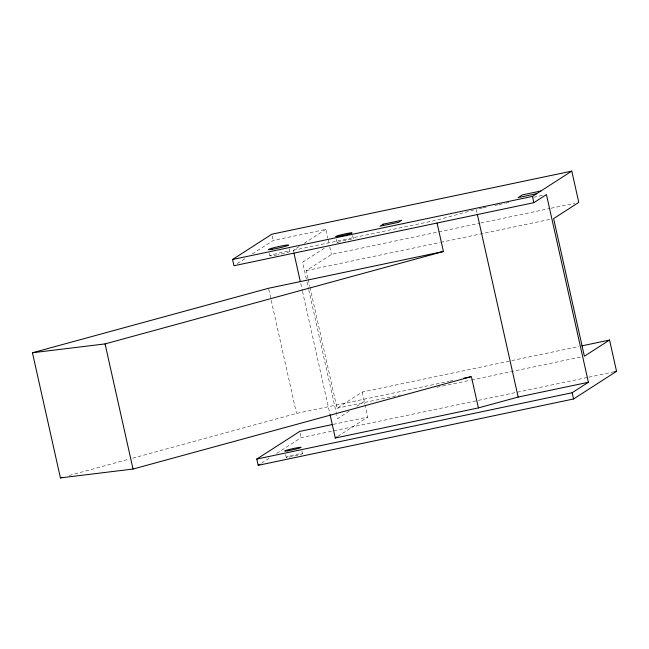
<?xml version="1.0" encoding="UTF-8"?>
<svg xmlns="http://www.w3.org/2000/svg" width="649" height="649" viewBox="0 0 649 649"><rect width="100%" height="100%" fill="white"/><g stroke="black" fill="none" stroke-linecap="round" stroke-linejoin="round"><path stroke-width="0.49" stroke-dasharray="3.25 2.43" d="M237.299 263.599L245.663 258.213M252.364 253.905L273.286 240.446L325.847 229.389L327.818 238.183M293.762 252.266L293.332 250.311L299.165 246.555M304.17 243.334L325.847 229.389M324.33 248.259L302.596 262.237L306.774 280.928M308.024 278.478L306.263 270.609L331.444 254.416L479.854 223.199M310.003 287.329L337.034 408.262L362.215 392.061L578.884 346.493M261.547 463.151L269.976 457.723M276.725 453.383L301.185 437.653L587.791 377.369M349.259 411.125L337.561 418.654L336.677 414.719M356.788 406.29L364.308 401.447M337.788 436.404L367.805 417.088L365.184 405.357M69.2 475.498L128.705 459.241M132.607 458.178L296.496 413.413L448.694 381.401M479.181 208.718L482.142 208.094M483.132 207.891L486.101 207.266M495.009 205.392L497.97 204.768M498.959 204.557L504.898 203.307M505.887 203.105L508.857 202.48M533.583 197.28L542.483 195.406M293.332 250.311L436.428 220.214L476.212 209.343L477.096 213.294M480.844 222.996L550.101 208.426M551.09 208.215L574.836 203.226M306.263 270.609L439.835 242.515M440.825 242.312L550.644 219.216M449.684 381.198L454.616 380.16M337.034 408.262L400.352 394.941M436.964 387.242L470.598 380.168M471.588 379.957L581.407 356.861M333.302 424.349L367.805 417.088M588.781 377.166L614.571 371.739M352.626 235.53L353.429 239.108M336.393 239.254L337.188 242.823M328.037 239.165L329.124 244.048M329.765 246.904L331.444 254.416M362.215 392.061L364.965 404.384M308.243 279.459L309.784 286.339M306.993 281.917L308.535 288.797M308.754 289.787L336.458 413.738M300.763 283.564L302.304 290.46M302.523 291.442L329.822 413.567M289.3 248.616L289.9 251.293M272.288 235.976L273.286 240.446M269.319 253.191L269.919 255.876M268.743 289.267L296.496 413.413M300.187 433.183L301.185 437.653M301.85 450.901L302.45 453.586M285.617 454.625L286.217 457.302M337.269 242.653A8.356 0.568 -12.6 0 1 346.671 240.089A8.356 0.568 -12.6 0 1 353.348 239.278M277.383 254.838A10.279 0.698 -12.6 0 1 272.564 254.733A10.279 0.698 -12.6 0 1 289.413 251.244A10.279 0.698 -12.6 0 1 278.234 254.668M289.138 457.05A8.356 0.568 -12.6 0 0 302.377 453.756A8.356 0.568 -12.6 0 0 291.498 455.533A8.356 0.568 -12.6 0 0 289.138 457.05"/><path stroke-width="0.97" d="M256.777 459.062L572.142 392.734L588.4 382.277L546.442 194.57L533.851 202.675L233.948 265.749L232.553 259.495L271.89 234.184L571.793 171.109L578.786 202.391L553.613 218.591L584.376 356.236L609.557 340.044L616.55 371.325L573.538 398.989L258.172 465.325L256.777 459.062L299.789 431.398L332.32 424.551M232.553 259.495L532.456 196.412L571.793 171.109M258.172 465.325L259.86 464.238M330.041 414.549L335.282 438.01L336.953 436.939M335.282 438.01L478.386 407.913L471.393 376.631L133.037 469.04L60.422 477.891L32.45 352.756L268.524 288.278L443.421 251.496L437.085 223.142M32.45 352.756L105.065 343.905L443.421 251.496M60.422 477.891L62.369 477.356M478.386 407.913L518.17 397.05L588.4 382.277M540.844 191.017L522.299 194.919L518.097 197.62L536.65 193.718M581.853 345.868L609.557 340.044M463.5 378.286L470.403 376.834M614.571 371.739L616.55 371.325M532.456 196.412L533.851 202.675M572.142 392.734L573.538 398.989M477.315 214.284L518.17 397.05M293.981 253.24L300.317 281.593M105.065 343.905L133.037 469.04M383.161 224.181L380.022 226.209L398.567 222.307L401.715 220.279L383.161 224.181M287.734 450.795A8.356 0.568 -12.6 0 0 300.974 447.502A8.356 0.568 -12.6 0 0 290.095 449.27A8.356 0.568 -12.6 0 0 287.734 450.795M338.713 236.317A8.356 0.568 -12.6 0 0 351.953 233.015A8.356 0.568 -12.6 0 0 341.074 234.792A8.356 0.568 -12.6 0 0 338.713 236.317M272.109 249.305A10.279 0.698 -12.6 0 0 288.407 245.249A10.279 0.698 -12.6 0 0 275.022 247.431A10.279 0.698 -12.6 0 0 272.109 249.305"/></g></svg>
